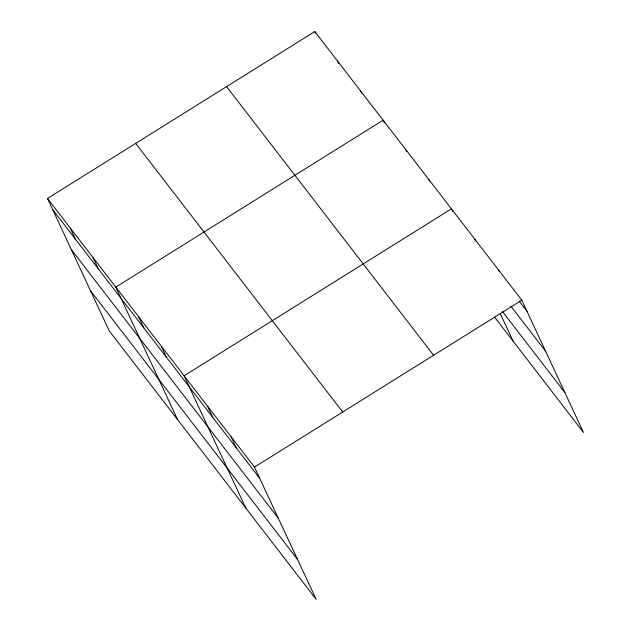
<?xml version="1.0" encoding="UTF-8"?>
<svg xmlns="http://www.w3.org/2000/svg" width="631" height="631" viewBox="0 0 631 631"><rect width="100%" height="100%" fill="white"/><g stroke="black" fill="none" stroke-linecap="round" stroke-linejoin="round"><path stroke-width="0.95" d="M47.483 198.465L254.49 467.106L316.202 599.45L109.195 330.81L47.483 198.465L314.798 31.55L521.805 300.19L583.517 432.535L494.562 317.085M254.49 467.106L521.805 300.19M519.195 301.216L527.019 311.367M510.771 306.074L545.665 351.349M502.308 311.359L564.871 392.545M226.584 86.628L433.592 355.277M135.697 143.387L342.704 412.027M52.688 209.634L259.696 478.282M71.335 249.624L278.342 518.264M90.548 290.82L297.556 559.46M498.348 269.745L499.145 271.464M474.883 239.299L475.687 241.018M452.624 211.432L451.425 208.853L184.102 375.768L245.814 508.113M500.288 313.646L513.137 341.197M428.654 179.307L429.459 181.026M405.883 149.752L406.687 151.472M384.318 122.777L383.112 120.206L115.796 287.121L177.508 419.457M360.34 90.651L361.547 93.23M337.569 61.104L338.776 63.676M314.798 31.55L315.603 33.269M231.025 436.66L236.239 447.836M207.567 406.214L212.773 417.391M161.331 346.222L166.545 357.391M138.568 316.667L143.773 327.836M93.025 257.566L98.231 268.735M70.254 228.02L75.46 239.188"/></g></svg>
